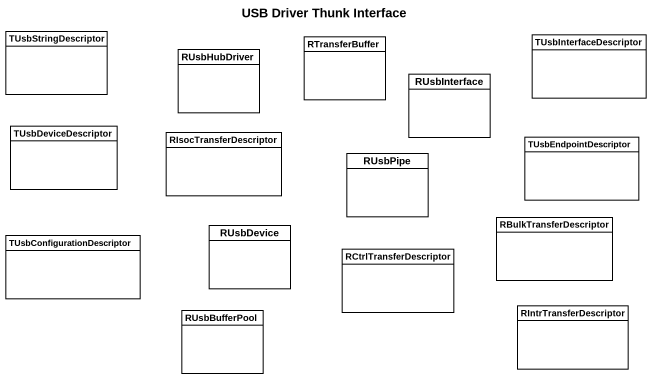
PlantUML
@startuml
title USB Driver Thunk Interface
hide circle
hide empty members
class TUsbStringDescriptor
class RUsbHubDriver
class RTransferBuffer
class RUsbInterface
class TUsbInterfaceDescriptor
class TUsbDeviceDescriptor
class RIsocTransferDescriptor
class RUsbPipe
class TUsbEndpointDescriptor
class TUsbConfigurationDescriptor
class RUsbDevice
class RBulkTransferDescriptor
class RCtrlTransferDescriptor
class RUsbBufferPool
class RIntrTransferDescriptor
@enduml
